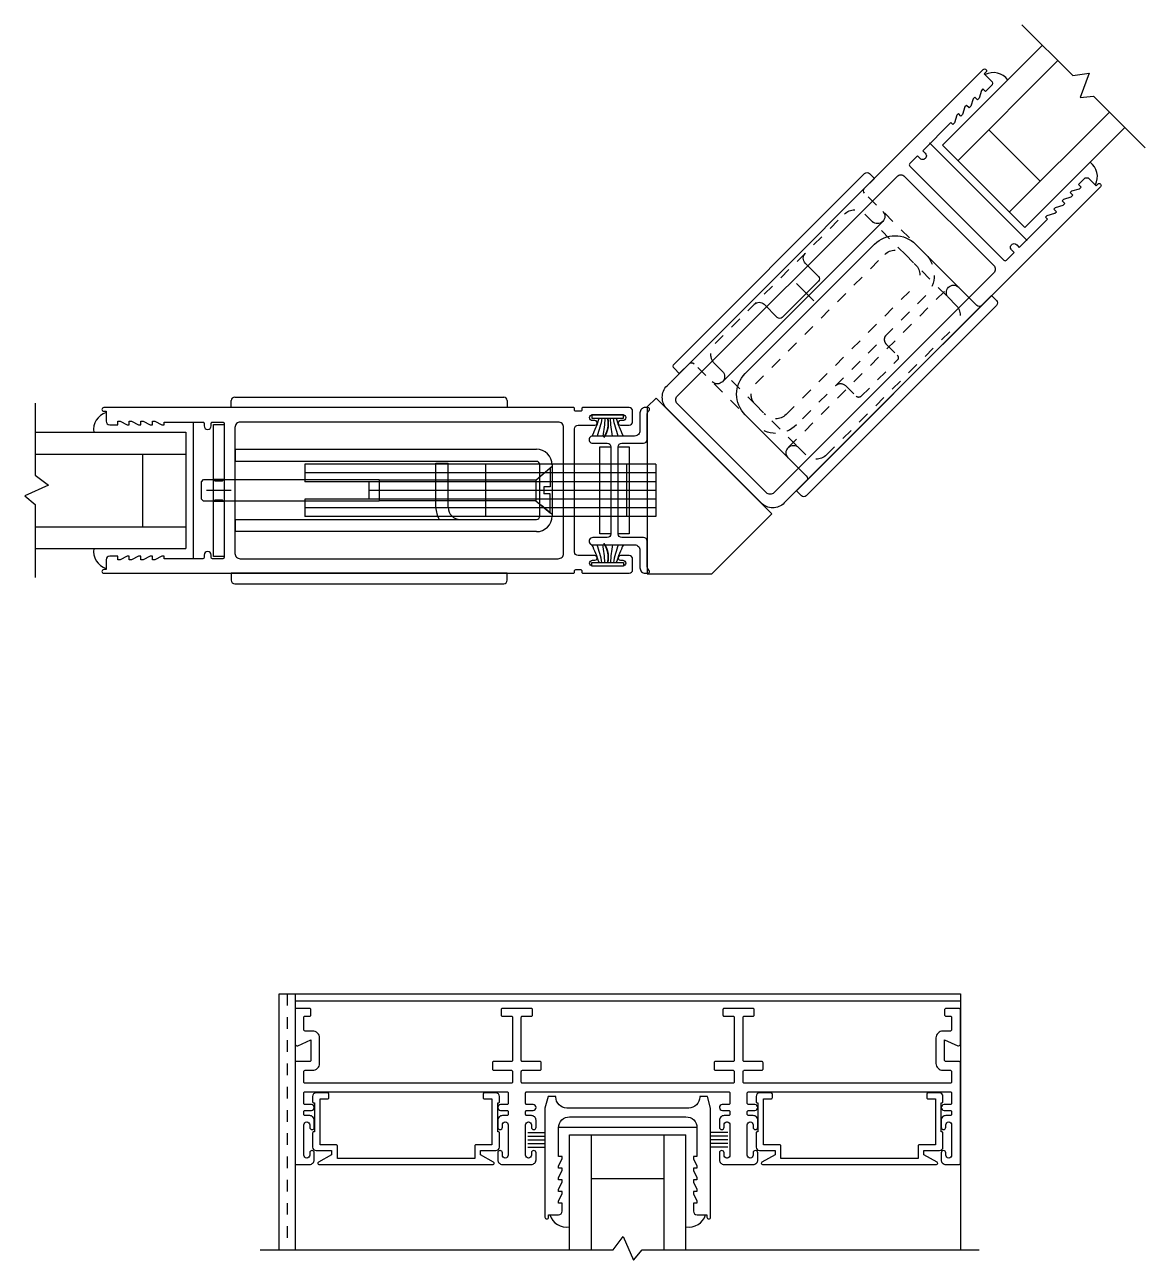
# Model space of a CAD drawing. Extents: x -12.8 to 78.6, y -69.4 to 26.9.
# Drawn here: x 7.79 to 17.44, y 6.79 to 17.43 of the extents above; entities that cross this region are included whole.
import ezdxf

# ---------------------------------------------------------------- set-up
doc = ezdxf.new("R2010")
doc.units = 0
doc.header["$LTSCALE"] = 0.25
doc.header["$MEASUREMENT"] = 0
doc.linetypes.add('HIDDEN', pattern=[0.375, 0.25, -0.125])
doc.layers.get('0').update_dxf_attribs({"linetype": 'CONTINUOUS'})
for name, color, linetype in [('DIM', 7, 'CONTINUOUS'), ('FLUSH_PULLS', 5, 'CONTINUOUS'), ('FRAME', 1, 'CONTINUOUS'), ('GLASS-VINYL', 7, 'CONTINUOUS'), ('SEAL', 7, 'CONTINUOUS'), ('SILL-PAN', 7, 'CONTINUOUS'), ('VENT', 5, 'CONTINUOUS')]:
    doc.layers.add(name, color=color, linetype=linetype)
doc.styles.get("Standard").update_dxf_attribs({"font": 'simplex.shx'})

# ---------------------------------------------------------------- blocks, each defined once
blk = doc.blocks.new('A$C1A3F7AFB')
at = {"layer": 'FRAME', "color": 1}
blk.add_lwpolyline([(0, 0.9402), (0, 0.9228, 0.414214), (0.01, 0.9128), (0.025, 0.9128, 0.414214), (0.03, 0.9178), (0.03, 0.9178, 0.414214), (0.025, 0.9228), (0.0199, 0.9228, -0.414214), (0.0138, 0.9289), (0.0138, 0.9291, -0.414214), (0.0199, 0.9353), (0.0851, 0.9353, -0.414214), (0.0913, 0.9291), (0.0913, 0.9289, -0.414214), (0.0851, 0.9228), (0.08, 0.9228, 0.414214), (0.075, 0.9178), (0.075, 0.9176, 0.414214), (0.0799, 0.9128), (0.095, 0.9128, 0.414214), (0.105, 0.9228), (0.105, 0.9328, -0.414214), (0.1075, 0.9353), (0.1138, 0.9353, -0.414214), (0.1163, 0.9328), (0.1163, 0.919, 0.414214), (0.1225, 0.9128), (0.1226, 0.9128, 0.414214), (0.1288, 0.9189), (0.1288, 0.9328, -0.414214), (0.1313, 0.9353), (0.1538, 0.9353, -0.414214), (0.1563, 0.9328), (0.1563, 0.7155), (0.1563, 0.4983, -0.414214), (0.1538, 0.4958), (0.1313, 0.4958, -0.414214), (0.1288, 0.4983), (0.1288, 0.5121, 0.414214), (0.1226, 0.5183), (0.1225, 0.5183, 0.414214), (0.1163, 0.512), (0.1163, 0.4983, -0.414214), (0.1138, 0.4958), (0.1075, 0.4958, -0.414214), (0.105, 0.4983), (0.105, 0.5083, 0.414214), (0.095, 0.5183), (0.0799, 0.5183, 0.414214), (0.075, 0.5134), (0.075, 0.5133, 0.414214), (0.08, 0.5083), (0.0851, 0.5083, -0.414214), (0.0913, 0.5021), (0.0913, 0.5019, -0.414214), (0.0851, 0.4958), (0.0199, 0.4958, -0.414214), (0.0138, 0.5019), (0.0138, 0.5021, -0.414214), (0.0199, 0.5083), (0.025, 0.5083, 0.414214), (0.03, 0.5133, 0.414214), (0.025, 0.5183), (0.01, 0.5183, 0.414214), (0, 0.5083), (0, 0.4907), (0, 0.4678), (0, 0.4458, 0.414214), (0.01, 0.4358), (0.025, 0.4358, 0.414214), (0.03, 0.4408), (0.03, 0.4408, 0.414214), (0.025, 0.4458), (0.0199, 0.4458, -0.414214), (0.0138, 0.4519), (0.0138, 0.4521, -0.414214), (0.0199, 0.4583), (0.0851, 0.4583, -0.414214), (0.0913, 0.4521), (0.0913, 0.4519, -0.414214), (0.0851, 0.4458), (0.08, 0.4458, 0.414214), (0.075, 0.4408), (0.075, 0.4406, 0.414214), (0.0799, 0.4358), (0.095, 0.4358, 0.414214), (0.105, 0.4458), (0.105, 0.4558, -0.414214), (0.1075, 0.4583), (0.1138, 0.4583, -0.414214), (0.1163, 0.4558), (0.1163, 0.442, 0.414214), (0.1225, 0.4358), (0.1226, 0.4358, 0.414214), (0.1288, 0.4419), (0.1288, 0.4558, -0.414214), (0.1313, 0.4583), (0.1538, 0.4583, -0.414214), (0.1563, 0.4558), (0.1563, 0.2385), (0.1563, 0.0213, -0.414214), (0.1538, 0.0188), (0.1313, 0.0188, -0.414214), (0.1288, 0.0213), (0.1288, 0.0351, 0.414214), (0.1226, 0.0413), (0.1225, 0.0413, 0.414214), (0.1163, 0.035), (0.1163, 0.0213, -0.414214), (0.1138, 0.0188), (0.1075, 0.0188, -0.414214), (0.105, 0.0213), (0.105, 0.0313, 0.414214), (0.095, 0.0413), (0.0799, 0.0413, 0.414214), (0.075, 0.0364), (0.075, 0.0363, 0.414214), (0.08, 0.0313), (0.0851, 0.0313, -0.414214), (0.0913, 0.0251), (0.0913, 0.0249, -0.414214), (0.0851, 0.0188), (0.0199, 0.0188, -0.414214), (0.0138, 0.0249), (0.0138, 0.0251, -0.414214), (0.0199, 0.0313), (0.025, 0.0313, 0.414214), (0.03, 0.0363, 0.414214), (0.025, 0.0413), (0.01, 0.0413, 0.414214), (0, 0.0313), (0, 0.0025, 0.414214), (0.0025, 0), (0.2188, 0, 0.414214), (0.2213, 0.0025), (0.2213, 0.0313, -0.414214), (0.2238, 0.0338), (0.2683, 0.0338), (0.2554, 0.0057, 0.546624), (0.259, 0), (0.3333, 0, 0.414214), (0.3358, 0.0025), (0.3358, 0.0313, 0.414214), (0.3333, 0.0338), (0.3213, 0.0338, 0.414214), (0.3188, 0.0313), (0.3188, 0.0213, -0.414214), (0.3163, 0.0188), (0.2895, 0.0188, -0.414214), (0.287, 0.0213), (0.287, 0.0375, 0.414214), (0.272, 0.0525), (0.2175, 0.0525, 0.414214), (0.2025, 0.0375), (0.2025, 0.0213, -0.414214), (0.2, 0.0188), (0.1775, 0.0188, -0.414214), (0.175, 0.0213), (0.175, 0.2385), (0.175, 0.4651, -0.414214), (0.1775, 0.4676), (0.2, 0.4676, -0.414214), (0.2025, 0.4651), (0.2025, 0.427, 0.414214), (0.205, 0.4245), (0.2188, 0.4245, 0.414214), (0.2213, 0.427), (0.2213, 0.4651, -0.414214), (0.2238, 0.4676), (0.3059, 0.4676), (0.3163, 0.4676, -0.414214), (0.3188, 0.4651), (0.3188, 0.4458, 0.414214), (0.3213, 0.4433), (0.3333, 0.4433, 0.414214), (0.3358, 0.4458), (0.3358, 0.4678), (0.3358, 0.4907), (0.3358, 0.5083, 0.414214), (0.3333, 0.5108), (0.3213, 0.5108, 0.414214), (0.3188, 0.5083), (0.3188, 0.4889, -0.414214), (0.3163, 0.4864), (0.3026, 0.4864), (0.2238, 0.4864, -0.414214), (0.2213, 0.4889), (0.2213, 0.527, 0.414214), (0.2188, 0.5295), (0.205, 0.5295, 0.414214), (0.2025, 0.527), (0.2025, 0.4889, -0.414214), (0.2, 0.4864), (0.1775, 0.4864, -0.414214), (0.175, 0.4889), (0.175, 0.7155), (0.175, 0.9421, -0.414214), (0.1775, 0.9446), (0.1878, 0.9446), (0.2, 0.9446, -0.414214), (0.2025, 0.9421), (0.2025, 0.904, 0.414214), (0.205, 0.9015), (0.2188, 0.9015, 0.414214), (0.2213, 0.904), (0.2213, 0.9421, -0.414214), (0.2238, 0.9446), (0.3028, 0.9446), (0.3163, 0.9446, -0.414214), (0.3188, 0.9421), (0.3188, 0.9228, 0.414214), (0.3213, 0.9203), (0.3333, 0.9203, 0.414214), (0.3358, 0.9228), (0.3358, 0.9359), (0.3358, 0.9518), (0.3358, 0.9677), (0.3358, 0.9853, 0.414214), (0.3333, 0.9878), (0.3213, 0.9878, 0.414214), (0.3188, 0.9853), (0.3188, 0.9659, -0.414214), (0.3163, 0.9634), (0.3026, 0.9634), (0.2238, 0.9634, -0.414214), (0.2213, 0.9659), (0.2213, 1.004, 0.414214), (0.2188, 1.0065), (0.205, 1.0065, 0.414214), (0.2025, 1.004), (0.2025, 0.9659, -0.414214), (0.2, 0.9634), (0.1775, 0.9634, -0.414214), (0.175, 0.9659), (0.175, 1.1925), (0.175, 1.4098, -0.414214), (0.1775, 1.4123), (0.2, 1.4123, -0.414214), (0.2025, 1.4098), (0.2025, 1.3935, 0.414214), (0.2175, 1.3785), (0.272, 1.3785, 0.414214), (0.287, 1.3935), (0.287, 1.4098, -0.414214), (0.2895, 1.4123), (0.3163, 1.4123, -0.414214), (0.3188, 1.4098), (0.3188, 1.3998, 0.414214), (0.3213, 1.3973), (0.3333, 1.3973, 0.414214), (0.3358, 1.3998), (0.3358, 1.4285, 0.414214), (0.3333, 1.431), (0.259, 1.431, 0.546624), (0.2554, 1.4253), (0.2683, 1.3973), (0.2238, 1.3973, -0.414214), (0.2213, 1.3998), (0.2213, 1.4285, 0.414214), (0.2188, 1.431), (0.0025, 1.431, 0.414214), (0, 1.4285), (0, 1.3998, 0.414214), (0.01, 1.3898), (0.025, 1.3898, 0.414214), (0.03, 1.3948), (0.03, 1.3948, 0.414214), (0.025, 1.3998), (0.0199, 1.3998, -0.414214), (0.0138, 1.4059), (0.0138, 1.4061, -0.414214), (0.0199, 1.4123), (0.0851, 1.4123, -0.414214), (0.0913, 1.4061), (0.0913, 1.4059, -0.414214), (0.0851, 1.3998), (0.08, 1.3998, 0.414214), (0.075, 1.3948), (0.075, 1.3946, 0.414214), (0.0799, 1.3898), (0.095, 1.3898, 0.414214), (0.105, 1.3998), (0.105, 1.4098, -0.414214), (0.1075, 1.4123), (0.1138, 1.4123, -0.414214), (0.1163, 1.4098), (0.1163, 1.396, 0.414214), (0.1225, 1.3898), (0.1226, 1.3898, 0.414214), (0.1288, 1.3959), (0.1288, 1.4098, -0.414214), (0.1313, 1.4123), (0.1538, 1.4123, -0.414214), (0.1563, 1.4098), (0.1563, 1.1925), (0.1563, 0.9753, -0.414214), (0.1538, 0.9728), (0.1313, 0.9728, -0.414214), (0.1288, 0.9753), (0.1288, 0.9891, 0.414214), (0.1226, 0.9953), (0.1225, 0.9953, 0.414214), (0.1163, 0.989), (0.1163, 0.9753, -0.414214), (0.1138, 0.9728), (0.1075, 0.9728, -0.414214), (0.105, 0.9753), (0.105, 0.9853, 0.414214), (0.095, 0.9953), (0.0799, 0.9953, 0.414214), (0.075, 0.9904), (0.075, 0.9903, 0.414214), (0.08, 0.9853), (0.0851, 0.9853, -0.414214), (0.0913, 0.9791), (0.0913, 0.9789, -0.414214), (0.0851, 0.9728), (0.0199, 0.9728, -0.414214), (0.0138, 0.9789), (0.0138, 0.9791, -0.414214), (0.0199, 0.9853), (0.025, 0.9853, 0.414214), (0.03, 0.9903, 0.414214), (0.025, 0.9953), (0.01, 0.9953, 0.414214), (0, 0.9853), (0, 0.97)], format="xyb", close=True, dxfattribs=at)
blk = doc.blocks.new('3710 Jamb Filler')
blk.add_lwpolyline([(-0.12, 0.774, 0.414214), (-0.15, 0.804), (-0.27, 0.804, 0.414214), (-0.28, 0.794), (-0.28, 0.789), (-0.53, 0.789), (-0.53, 0.794, 0.414214), (-0.54, 0.804), (-0.585, 0.804, 0.414214), (-0.615, 0.774), (-0.615, 0.674, 0.414214), (-0.605, 0.664), (-0.575, 0.664, 0.414214), (-0.565, 0.674), (-0.565, 0.739), (-0.17, 0.739), (-0.17, 0.601, 0.414214), (-0.16, 0.591), (-0.05, 0.591), (-0.05, -0.591), (-0.16, -0.591, 0.414214), (-0.17, -0.601), (-0.17, -0.739), (-0.565, -0.739), (-0.565, -0.674, 0.414214), (-0.575, -0.664), (-0.605, -0.664, 0.414214), (-0.615, -0.674), (-0.615, -0.774, 0.414214), (-0.585, -0.804), (-0.54, -0.804, 0.414214), (-0.53, -0.794), (-0.53, -0.789), (-0.28, -0.789), (-0.28, -0.794, 0.414214), (-0.27, -0.804), (-0.15, -0.804, 0.414214), (-0.12, -0.774), (-0.12, -0.641), (-0.084, -0.641), (-0.019, -0.754, 0.767327), (0, -0.749), (0, 0.749, 0.767327), (-0.019, 0.754), (-0.084, 0.641), (-0.12, 0.641)], format="xyb", close=True)
blk = doc.blocks.new('3008 FIXED STILE')
blk.add_lwpolyline([(-1.038, 0.713), (-1.002, 0.713), (-0.1, 0.713), (0, 0.686), (0, 0.619), (-0.006, 0.619, 0.414214), (-0.1, 0.525), (-0.1, -0.525, 0.414214), (-0.006, -0.619), (0, -0.619), (0, -0.686), (-0.1, -0.713), (-1.038, -0.713, -0.999996), (-1.038, -0.681), (-1.018, -0.681), (-1.018, -0.596, -0.414214), (-0.987, -0.565), (-0.918, -0.565), (-0.918, -0.595), (-0.898, -0.595), (-0.838, -0.565), (-0.818, -0.565), (-0.818, -0.595), (-0.798, -0.595), (-0.738, -0.565), (-0.718, -0.565), (-0.718, -0.595), (-0.698, -0.595), (-0.638, -0.565), (-0.618, -0.565), (-0.618, -0.595), (-0.598, -0.595), (-0.538, -0.565), (-0.518, -0.565), (-0.518, -0.595), (-0.269, -0.595, 0.414214), (-0.175, -0.501), (-0.175, 0.501, 0.414214), (-0.269, 0.595), (-0.518, 0.595), (-0.518, 0.565), (-0.538, 0.565), (-0.598, 0.595), (-0.618, 0.595), (-0.618, 0.565), (-0.638, 0.565), (-0.698, 0.595), (-0.718, 0.595), (-0.718, 0.565), (-0.738, 0.565), (-0.798, 0.595), (-0.818, 0.595), (-0.818, 0.565), (-0.838, 0.565), (-0.898, 0.595), (-0.918, 0.595), (-0.918, 0.565), (-0.987, 0.565, -0.414214), (-1.018, 0.596), (-1.018, 0.681), (-1.038, 0.681, -0.999996), (-1.038, 0.713)], format="xyb")
blk = doc.blocks.new('*U55')
at = {"layer": 'SILL-PAN', "color": 7}
for p, q in [((0.351, 0.861), (0.351, 0.713)), ((0.382, 0.861), (0.382, 0.713)), ((0.413, 0.861), (0.413, 0.713)), ((0.444, 0.861), (0.444, 0.713)), ((0.475, 0.861), (0.475, 0.713)), ((0.351, -0.861), (0.351, -0.713)), ((0.382, -0.861), (0.382, -0.713)), ((0.413, -0.861), (0.413, -0.713)), ((0.444, -0.861), (0.444, -0.713)), ((0.475, -0.861), (0.475, -0.713))]:
    blk.add_line(p, q, dxfattribs=at)
at = {"layer": 'VENT', "xscale": -1}
blk.add_blockref('3008 FIXED STILE', (0.04, 0), dxfattribs=at)
blk = doc.blocks.new('A$C38BD2A69')
at = {"layer": 'FLUSH_PULLS'}
for p, q in [((0, 0.03), (0, 2.345)), ((0.03, 2.375), (0.09, 2.375)), ((0.09, 2.375), (0.09, 0)), ((0.865, 2.225), (0.12, 2.225)), ((1.115, 1.975), (1.115, 0.4)), ((0.865, 0.15), (0.12, 0.15)), ((0.09, 0), (0.03, 0))]:
    blk.add_line(p, q, dxfattribs=at)
at = {"layer": 'FLUSH_PULLS', "linetype": 'HIDDEN'}
for p, q in [((0.403, 0.213), (0.403, 2.163)), ((0.25, 2.1), (0.34, 2.1)), ((0.865, 2.1), (0.34, 2.1)), ((0.125, 0.4), (0.125, 1.975)), ((0.99, 0.4), (0.99, 1.975)), ((0.25, 0.275), (0.34, 0.275)), ((0.865, 0.275), (0.34, 0.275))]:
    blk.add_line(p, q, dxfattribs=at)
at = {"layer": 'FLUSH_PULLS'}
for centre, radius, start, end in [((0.03, 2.345), 0.03, 90, 180), ((0.12, 2.255), 0.03, 180, 270), ((0.34, 2.163), 0.0625, 0, 90), ((0.34, 2.163), 0.0625, 270, 0), ((0.865, 1.975), 0.25, 0, 90), ((0.865, 0.4), 0.25, 270, 0), ((0.34, 0.213), 0.0625, 0, 90), ((0.12, 0.12), 0.03, 90, 180), ((0.34, 0.213), 0.0625, 270, 360), ((0.03, 0.03), 0.03, 180, 270)]:
    blk.add_arc(centre, radius, start, end, dxfattribs=at)
at = {"layer": 'FLUSH_PULLS', "linetype": 'HIDDEN'}
for centre, start, end in [((0.25, 1.975), 90, 180), ((0.865, 1.975), 0, 90), ((0.25, 0.4), 180, 270), ((0.865, 0.4), 270, 0)]:
    blk.add_arc(centre, 0.125, start, end, dxfattribs=at)
blk = doc.blocks.new('A$C1E0F2519')
at = {"layer": 'FLUSH_PULLS'}
for p, q in [((1.245, 2.255), (1.245, 2.375)), ((1.305, 2.375), (1.245, 2.375)), ((1.335, 0.03), (1.335, 2.345)), ((0.932, 0.213), (0.932, 2.163)), ((1.245, 0.12), (1.245, 0)), ((1.305, 0), (1.245, 0))]:
    blk.add_line(p, q, dxfattribs=at)
at = {"layer": 'FLUSH_PULLS', "linetype": 'HIDDEN'}
for p, q in [((0.47, 2.225), (1.215, 2.225)), ((1.085, 2.1), (0.47, 2.1)), ((0.995, 2.1), (0.995, 2.1)), ((0.22, 1.975), (0.22, 0.4)), ((0.345, 0.4), (0.345, 1.975)), ((1.21, 0.4), (1.21, 1.975)), ((1.085, 0.275), (0.47, 0.275)), ((0.995, 0.275), (0.995, 0.275)), ((0.47, 0.15), (1.215, 0.15))]:
    blk.add_line(p, q, dxfattribs=at)
at = {"layer": 'FLUSH_PULLS', "linetype": 'HIDDEN', "ltscale": 0.5}
for p, q in [((0, 0.968), (0, 1.408)), ((0.16, 1.438), (0.03, 1.438)), ((0.16, 0.938), (0.03, 0.938))]:
    blk.add_line(p, q, dxfattribs=at)
at = {"layer": 'FLUSH_PULLS', "ltscale": 0.5}
for p, q in [((0.96, 0.968), (0.96, 1.408)), ((1.15, 1.438), (0.99, 1.438)), ((1.15, 0.938), (0.99, 0.938))]:
    blk.add_line(p, q, dxfattribs=at)
at = {"layer": 'FLUSH_PULLS'}
for centre, radius, start, end in [((1.305, 2.345), 0.03, 0, 90), ((1.215, 2.255), 0.03, 270, 0), ((0.995, 2.163), 0.0625, 90, 180), ((0.995, 2.163), 0.0625, 180, 270), ((0.995, 0.213), 0.0625, 90, 180), ((0.995, 0.213), 0.0625, 180, 270), ((1.215, 0.12), 0.03, 0, 90), ((1.215, 0.12), 0.03, 0, 90), ((1.305, 0.03), 0.03, 270, 0)]:
    blk.add_arc(centre, radius, start, end, dxfattribs=at)
at = {"layer": 'FLUSH_PULLS', "linetype": 'HIDDEN'}
for centre, radius, start, end in [((0.47, 1.975), 0.25, 90, 180), ((0.47, 1.975), 0.125, 90, 180), ((1.085, 1.975), 0.125, 0, 90), ((0.47, 0.4), 0.25, 180, 270), ((0.47, 0.4), 0.125, 180, 270), ((1.085, 0.4), 0.125, 270, 0)]:
    blk.add_arc(centre, radius, start, end, dxfattribs=at)
at = {"layer": 'FLUSH_PULLS', "linetype": 'HIDDEN', "ltscale": 0.5}
for centre, radius, start, end in [((0.16, 1.498), 0.06, 270, 0), ((0.03, 1.408), 0.03, 90, 180), ((0.03, 0.968), 0.03, 180, 270), ((0.16, 0.878), 0.06, 0, 90)]:
    blk.add_arc(centre, radius, start, end, dxfattribs=at)
at = {"layer": 'FLUSH_PULLS', "ltscale": 0.5}
for centre, radius, start, end in [((1.15, 1.498), 0.06, 270, 0), ((0.99, 1.408), 0.03, 90, 180), ((0.99, 0.968), 0.03, 180, 270), ((1.15, 0.878), 0.06, 0, 90)]:
    blk.add_arc(centre, radius, start, end, dxfattribs=at)
blk = doc.blocks.new('3767 LEADSILE')
for points in [[(3.769, -0.597), (3.749, -0.597), (3.689, -0.565), (3.669, -0.565), (3.669, -0.597), (3.649, -0.597), (3.589, -0.565), (3.569, -0.565), (3.569, -0.597), (3.549, -0.597), (3.489, -0.565), (3.469, -0.565), (3.469, -0.588), (3.126, -0.588), (3.126, -0.556, 1), (3.064, -0.556), (3.064, -0.588), (2.969, -0.588, -0.414214), (2.954, -0.573), (2.954, 0.573, -0.414214), (2.969, 0.588), (3.064, 0.588), (3.064, 0.556, 1), (3.126, 0.556), (3.126, 0.588), (3.469, 0.588), (3.469, 0.565), (3.489, 0.565), (3.549, 0.597), (3.569, 0.597), (3.569, 0.565), (3.589, 0.565), (3.649, 0.597), (3.669, 0.597), (3.669, 0.565), (3.689, 0.565), (3.749, 0.597), (3.769, 0.597), (3.769, 0.565), (3.789, 0.565), (3.849, 0.597), (3.869, 0.597), (3.869, 0.565), (3.938, 0.565, 0.414214), (3.969, 0.596), (3.969, 0.681), (3.989, 0.681, 1), (3.989, 0.713), (0.14, 0.713, 0.414214), (0, 0.573), (0, -0.573, 0.414214), (0.14, -0.713), (3.989, -0.713, 1), (3.989, -0.681), (3.969, -0.681), (3.969, -0.596, 0.414214), (3.938, -0.565), (3.869, -0.565), (3.869, -0.597), (3.849, -0.597), (3.789, -0.565), (3.769, -0.565)], [(2.814, -0.588, 0.414214), (2.86, -0.542), (2.86, 0.542, 0.414214), (2.814, 0.588), (0.14, 0.588, 0.414214), (0.094, 0.542), (0.094, -0.542, 0.414214), (0.14, -0.588)]]:
    blk.add_lwpolyline(points, format="xyb", close=True)
blk = doc.blocks.new('ARCHETYPE DUMMY PULL ASSY')
at = {"layer": 'FLUSH_PULLS'}
blk.add_line((0.338, 1.55), (0.547, 1.55), dxfattribs=at)
at = {"layer": 'FLUSH_PULLS', "rotation": 90}
blk.add_blockref('3767 LEADSILE', (0, 0), dxfattribs=at)
at = {"layer": 'FLUSH_PULLS'}
for name, p in [('A$C38BD2A69', (-0.803, 0.289)), ('A$C1E0F2519', (-0.532, 0.289))]:
    blk.add_blockref(name, p, dxfattribs=at)
blk = doc.blocks.new('*U79')
at = {"rotation": 90}
blk.add_blockref('ARCHETYPE DUMMY PULL ASSY', (-0.2545, 0), dxfattribs=at)
blk = doc.blocks.new('Yoke Strike Plate')
for points in [[(-0.094, -0.375), (-0.094, 0.375), (0, 0.375), (0, -0.375)], [(0.062, -0.375), (0.062, 0.375), (0.156, 0.375), (0.156, -0.375)]]:
    blk.add_lwpolyline(points, close=True)
blk = doc.blocks.new('*U83')
for centre, radius, start, end in [((-0.303, 1.135), 1.112, 287.4409, 295.9325), ((-0.19, 1.188), 1.16, 280.9256, 288.7507), ((-0.031, 1.124), 1.102, 273.1709, 281.1969), ((-0.031, -1.124), 1.102, 78.8031, 86.8291), ((-0.19, -1.188), 1.16, 71.2493, 79.0744), ((-0.303, -1.135), 1.112, 64.0675, 72.5591)]:
    blk.add_arc(centre, radius, start, end)
at = {"layer": 'SEAL'}
blk.add_lwpolyline([(0, -0.135), (0, 0.135), (0.03, 0.135), (0.03, -0.135)], close=True, dxfattribs=at)
at = {"layer": 'SEAL', "const_width": 0.015}
blk.add_lwpolyline([(0.03, 0, 0.219791), (0.196, 0.034)], format="xyb", dxfattribs=at)
at = {"flags": 9}
for tag, p in [('MANUFACTURER_PART_#', (0, -0.199)), ('FLEETWOOD_PART_#', (-0.001, -0.249))]:
    blk.add_attdef(tag, p, '', height=0.0312, dxfattribs=at)
blk = doc.blocks.new('Archetype_Latch_for_3707')
for p, q in [((-2.954, 0.713), (-2.954, 0.773)), ((-2.924, 0.803), (-0.609, 0.803)), ((-0.579, 0.773), (-0.579, 0.713)), ((-0.579, 0.713), (-2.954, 0.713)), ((-3.106, -0.568), (-3.106, 0.568)), ((-3.106, 0.568), (-3.016, 0.568)), ((-3.016, 0.568), (-3.016, -0.568)), ((-2.918, 0.25), (-2.918, 0.355)), ((-2.918, 0.355), (-0.328, 0.355)), ((-0.328, 0.25), (-2.918, 0.25)), ((0.7, 0.225), (-2.32, 0.225)), ((-2.32, 0.225), (-2.32, 0.075)), ((-1.193, 0.235), (-1.088, 0.235)), ((-1.193, -0.145), (-1.193, 0.235)), ((-1.088, -0.145), (-1.088, 0.235)), ((-0.762, -0.225), (-0.762, 0.225)), ((-0.298, -0.22), (-0.298, 0.22)), ((-0.193, 0.22), (-0.193, -0.22)), ((0.45, -0.225), (0.45, 0.225)), ((0.7, 0.225), (0.7, -0.225)), ((0.7, 0.15), (-2.32, 0.15)), ((-0.332, 0.089), (-0.211, 0.193)), ((-0.211, 0.193), (-0.211, 0.03)), ((-3.211, 0.075), (-3.193, 0.093)), ((-3.211, -0.075), (-3.211, 0.075)), ((-3.193, 0.093), (-1.68, 0.093)), ((0.7, 0.075), (-2.32, 0.075)), ((-1.768, -0.075), (-1.768, 0.075)), ((0.7, 0), (-1.768, 0)), ((-1.68, 0.093), (-1.68, -0.093)), ((-0.332, 0.089), (-1.68, 0.089)), ((-0.332, 0.089), (-0.332, -0.089)), ((-0.264, 0.03), (-0.264, -0.03)), ((-0.211, 0.03), (-0.264, 0.03)), ((-3.193, -0.093), (-3.211, -0.075)), ((-1.68, -0.093), (-3.193, -0.093)), ((0.7, -0.075), (-2.32, -0.075)), ((-2.32, -0.075), (-2.32, -0.225)), ((-0.332, -0.089), (-1.68, -0.089)), ((-0.332, -0.089), (-0.211, -0.192)), ((-0.211, -0.03), (-0.264, -0.03)), ((-0.211, -0.192), (-0.211, -0.03)), ((0.7, -0.15), (-2.32, -0.15)), ((-2.918, -0.355), (-2.918, -0.25)), ((-2.918, -0.25), (-0.328, -0.25)), ((0.7, -0.225), (-2.32, -0.225)), ((-0.328, -0.355), (-2.918, -0.355)), ((-0.328, -0.355), (-0.983, -0.355)), ((-3.016, -0.568), (-3.106, -0.568)), ((-0.579, -0.713), (-2.954, -0.713)), ((-2.954, -0.713), (-2.954, -0.773)), ((-0.579, -0.773), (-0.579, -0.713)), ((-2.924, -0.803), (-0.609, -0.803))]:
    blk.add_line(p, q)
at = {"ltscale": 0.5}
for p, q in [((-0.193, 0.205), (-0.286, 0.125)), ((-3.016, 0.095), (-3.106, 0.095)), ((-3.106, 0.095), (-3.091, 0.08)), ((-3.031, 0.08), (-3.091, 0.08)), ((-3.016, 0.095), (-3.031, 0.08)), ((-3.091, -0.08), (-3.106, -0.095)), ((-3.016, -0.095), (-3.106, -0.095)), ((-3.091, -0.08), (-3.031, -0.08)), ((-3.031, -0.08), (-3.016, -0.095)), ((-0.286, -0.125), (-0.193, -0.205))]:
    blk.add_line(p, q, dxfattribs=at)
at = {"ltscale": 0.3}
blk.add_line((-2.956, 0), (-3.166, 0), dxfattribs=at)
for centre, radius, start, end in [((-2.924, 0.773), 0.03, 90, 180), ((-0.609, 0.773), 0.03, 0, 90), ((-0.328, 0.22), 0.135, 0, 90), ((-0.328, 0.22), 0.03, 360, 90), ((-0.983, -0.145), 0.21, 180, 210), ((-0.983, -0.145), 0.105, 180, 270), ((-0.328, -0.22), 0.03, 270, 360), ((-0.328, -0.22), 0.135, 270, 0), ((-2.924, -0.773), 0.03, 180, 270), ((-0.609, -0.773), 0.03, 270, 360)]:
    blk.add_arc(centre, radius, start, end)
blk = doc.blocks.new('3707_Lock_Stile_Archetype_Female_Yoke_wLatch')
for points in [[(-4.031, 0.681), (-4.031, 0.596, 0.414214), (-4, 0.565), (-3.931, 0.565), (-3.931, 0.597), (-3.911, 0.597), (-3.851, 0.565), (-3.831, 0.565), (-3.831, 0.597), (-3.811, 0.597), (-3.751, 0.565), (-3.731, 0.565), (-3.731, 0.597), (-3.711, 0.597), (-3.651, 0.565), (-3.631, 0.565), (-3.631, 0.597), (-3.611, 0.597), (-3.551, 0.565), (-3.531, 0.565), (-3.531, 0.588), (-3.198, 0.588, -0.414214), (-3.188, 0.578), (-3.188, 0.556, 1), (-3.126, 0.556), (-3.126, 0.578, -0.414214), (-3.116, 0.588), (-3.026, 0.588, -0.414214), (-3.016, 0.578), (-3.016, -0.578, -0.414214), (-3.026, -0.588), (-3.116, -0.588, -0.414214), (-3.126, -0.578), (-3.126, -0.556, 1), (-3.188, -0.556), (-3.188, -0.578, -0.414214), (-3.198, -0.588), (-3.531, -0.588), (-3.531, -0.565), (-3.551, -0.565), (-3.611, -0.597), (-3.631, -0.597), (-3.631, -0.565), (-3.651, -0.565), (-3.711, -0.597), (-3.731, -0.597), (-3.731, -0.565), (-3.751, -0.565), (-3.811, -0.597), (-3.831, -0.597), (-3.831, -0.565), (-3.851, -0.565), (-3.911, -0.597), (-3.931, -0.597), (-3.931, -0.565), (-4, -0.565, 0.414214), (-4.031, -0.596), (-4.031, -0.681), (-4.051, -0.681, 1), (-4.051, -0.713), (-0.01, -0.713, 0.414214), (0, -0.703), (0, -0.692, -0.414214), (0.01, -0.682), (0.053, -0.682, -0.414214), (0.062, -0.692), (0.062, -0.703, 0.414214), (0.073, -0.713), (0.469, -0.713, 0.414214), (0.5, -0.682), (0.5, -0.592, 0.414214), (0.469, -0.561), (0.395, -0.561, 1.000009), (0.395, -0.601), (0.415, -0.601, -1), (0.415, -0.651), (0.155, -0.651, -1), (0.155, -0.601), (0.175, -0.601, 1.000009), (0.175, -0.561), (0.031, -0.561, -0.414214), (0, -0.53), (0, 0.53, -0.414214), (0.031, 0.561), (0.175, 0.561, 1.000009), (0.175, 0.601), (0.155, 0.601, -1), (0.155, 0.651), (0.415, 0.651, -1), (0.415, 0.601), (0.395, 0.601, 1.000009), (0.395, 0.561), (0.469, 0.561, 0.414214), (0.5, 0.592), (0.5, 0.682, 0.414214), (0.469, 0.713), (0.073, 0.713, 0.414214), (0.062, 0.703), (0.062, 0.692, -0.414214), (0.053, 0.682), (0.01, 0.682, -0.414214), (0, 0.692), (0, 0.703, 0.414214), (-0.01, 0.713), (-4.051, 0.713, 1), (-4.051, 0.681)], [(-2.922, 0.542), (-2.922, -0.542, 0.414214), (-2.876, -0.588), (-0.14, -0.588, 0.414214), (-0.094, -0.542), (-0.094, 0.542, 0.414214), (-0.14, 0.588), (-2.876, 0.588, 0.414214)]]:
    blk.add_lwpolyline(points, format="xyb", close=True)
blk.add_blockref('Archetype_Latch_for_3707', (0, 0))
at = {"layer": 'SEAL', "xscale": -1, "rotation": 90}
blk.add_blockref('*U83', (0.285, 0.651), dxfattribs=at)
at = {"layer": 'SEAL', "rotation": 90.00000000000001}
blk.add_blockref('*U83', (0.285, -0.651), dxfattribs=at)

msp = doc.modelspace()

# ---------------------------------------------------------------- linework, layer by layer
at = {"color": 7}
msp.add_lwpolyline([(9.82, 6.884), (12.859, 6.884), (12.943, 6.998), (13.034, 6.794), (13.109, 6.884), (16.008, 6.884)], dxfattribs=at)
at = {"layer": 'DIM'}
msp.add_lwpolyline([(13.151, 12.7), (13.708, 12.7), (14.225, 13.217), (13.228, 14.214), (13.151, 14.137)], close=True, dxfattribs=at)
at = {"layer": 'GLASS-VINYL', "color": 7}
for p, q in [((16.553, 17.25), (15.693, 16.39)), ((16.686, 17.117), (15.826, 16.257)), ((17.128, 16.675), (16.268, 15.815)), ((16.091, 16.522), (16.533, 16.08)), ((17.26, 16.542), (16.4, 15.682)), ((16.422, 15.569), (15.58, 16.411)), ((15.693, 16.39), (16.4, 15.682)), ((9.247, 12.831), (9.247, 14.007)), ((7.884, 13.919), (9.182, 13.919)), ((9.182, 13.919), (9.182, 12.919)), ((7.884, 13.731), (9.182, 13.731)), ((8.807, 13.731), (8.807, 13.106)), ((7.884, 13.106), (9.182, 13.106)), ((7.884, 12.919), (9.182, 12.919))]:
    msp.add_line(p, q, dxfattribs=at)
at = {"layer": 'GLASS-VINYL'}
for p, q in [((12.389, 7.939), (13.579, 7.939)), ((12.484, 6.884), (12.484, 7.874)), ((12.484, 7.874), (13.484, 7.874)), ((12.671, 6.884), (12.671, 7.874)), ((13.296, 6.884), (13.296, 7.874)), ((13.484, 6.884), (13.484, 7.874)), ((12.671, 7.499), (13.296, 7.499))]:
    msp.add_line(p, q, dxfattribs=at)
for points in [[(16.376, 17.426), (16.815, 16.988), (16.955, 17.009), (16.876, 16.8), (16.992, 16.811), (17.437, 16.366)], [(7.884, 14.169), (7.884, 13.549), (7.999, 13.464), (7.795, 13.373), (7.884, 13.299), (7.884, 12.669)]]:
    msp.add_lwpolyline(points, dxfattribs=at)
at = {"layer": 'GLASS-VINYL', "color": 7}
for centre, start, end in [((16.13, 16.861), 35.7597, 117.6458), ((16.872, 16.119), 332.3542, 54.2403), ((8.54, 13.943), 107.3542, 189.2403), ((8.54, 12.894), 170.7597, 252.6458)]:
    msp.add_arc(centre, 0.153, start, end, dxfattribs=at)
at = {"layer": 'GLASS-VINYL'}
for centre, start, end in [((12.459, 7.232), 197.3542, 279.2403), ((13.508, 7.232), 260.7597, 342.6458)]:
    msp.add_arc(centre, 0.153, start, end, dxfattribs=at)
at = {"layer": 'SILL-PAN'}
for p, q in [((9.983, 6.884), (9.983, 9.087)), ((9.983, 9.087), (15.846, 9.087)), ((10.122, 9.087), (10.122, 6.884)), ((15.846, 9.087), (15.846, 6.884)), ((15.846, 9.087), (15.846, 9.025)), ((15.846, 9.025), (10.122, 9.025))]:
    msp.add_line(p, q, dxfattribs=at)
at = {"layer": 'SILL-PAN', "linetype": 'HIDDEN'}
msp.add_line((10.052, 9.087), (10.052, 6.884), dxfattribs=at)
at = {"layer": 'VENT'}
msp.add_lwpolyline([(12.682, 12.951), (13.043, 12.951, -0.414214), (13.089, 12.905), (13.089, 12.752, 0.414214), (13.135, 12.706), (13.156, 12.706, 0.650938), (13.167, 12.731, -0.186452), (13.151, 12.772), (13.151, 12.982, 0.414214), (13.12, 13.013), (12.932, 13.013, -0.414214), (12.901, 13.044), (12.901, 13.794, -0.414214), (12.932, 13.825), (13.12, 13.825, 0.414214), (13.151, 13.856), (13.151, 14.065, -0.186452), (13.167, 14.107, 0.650938), (13.156, 14.132), (13.135, 14.132, 0.414214), (13.089, 14.086), (13.089, 13.933, -0.414214), (13.043, 13.887), (12.682, 13.887, 1.000007), (12.682, 13.825), (12.808, 13.825, -0.414214), (12.839, 13.794), (12.839, 13.044, -0.414214), (12.808, 13.013), (12.682, 13.013, 1.000007)], format="xyb", close=True, dxfattribs=at)

# ---------------------------------------------------------------- block references
at = {"layer": 'DIM'}
msp.add_blockref('Yoke Strike Plate', (12.839, 13.419), dxfattribs=at)
at = {"layer": 'FRAME', "rotation": 270}
for p in [(11.076, 7.619), (14.892, 7.619)]:
    msp.add_blockref('3710 Jamb Filler', p, dxfattribs=at)
at = {"layer": 'SEAL', "xscale": 4, "yscale": 4, "zscale": 4, "rotation": 90}
msp.add_blockref('A$C1A3F7AFB', (15.846, 7.619), dxfattribs=at)
at = {"layer": 'VENT', "xscale": -1, "rotation": 44.99966508060482}
msp.add_blockref('*U79', (13.547, 13.536), dxfattribs=at)
at = {"layer": 'VENT'}
msp.add_blockref('3707_Lock_Stile_Archetype_Female_Yoke_wLatch', (12.526, 13.419), dxfattribs=at)
at = {"layer": 'VENT', "rotation": 270}
msp.add_blockref('*U55', (12.984, 8.244), dxfattribs=at)

doc.saveas('drawing.dxf')
